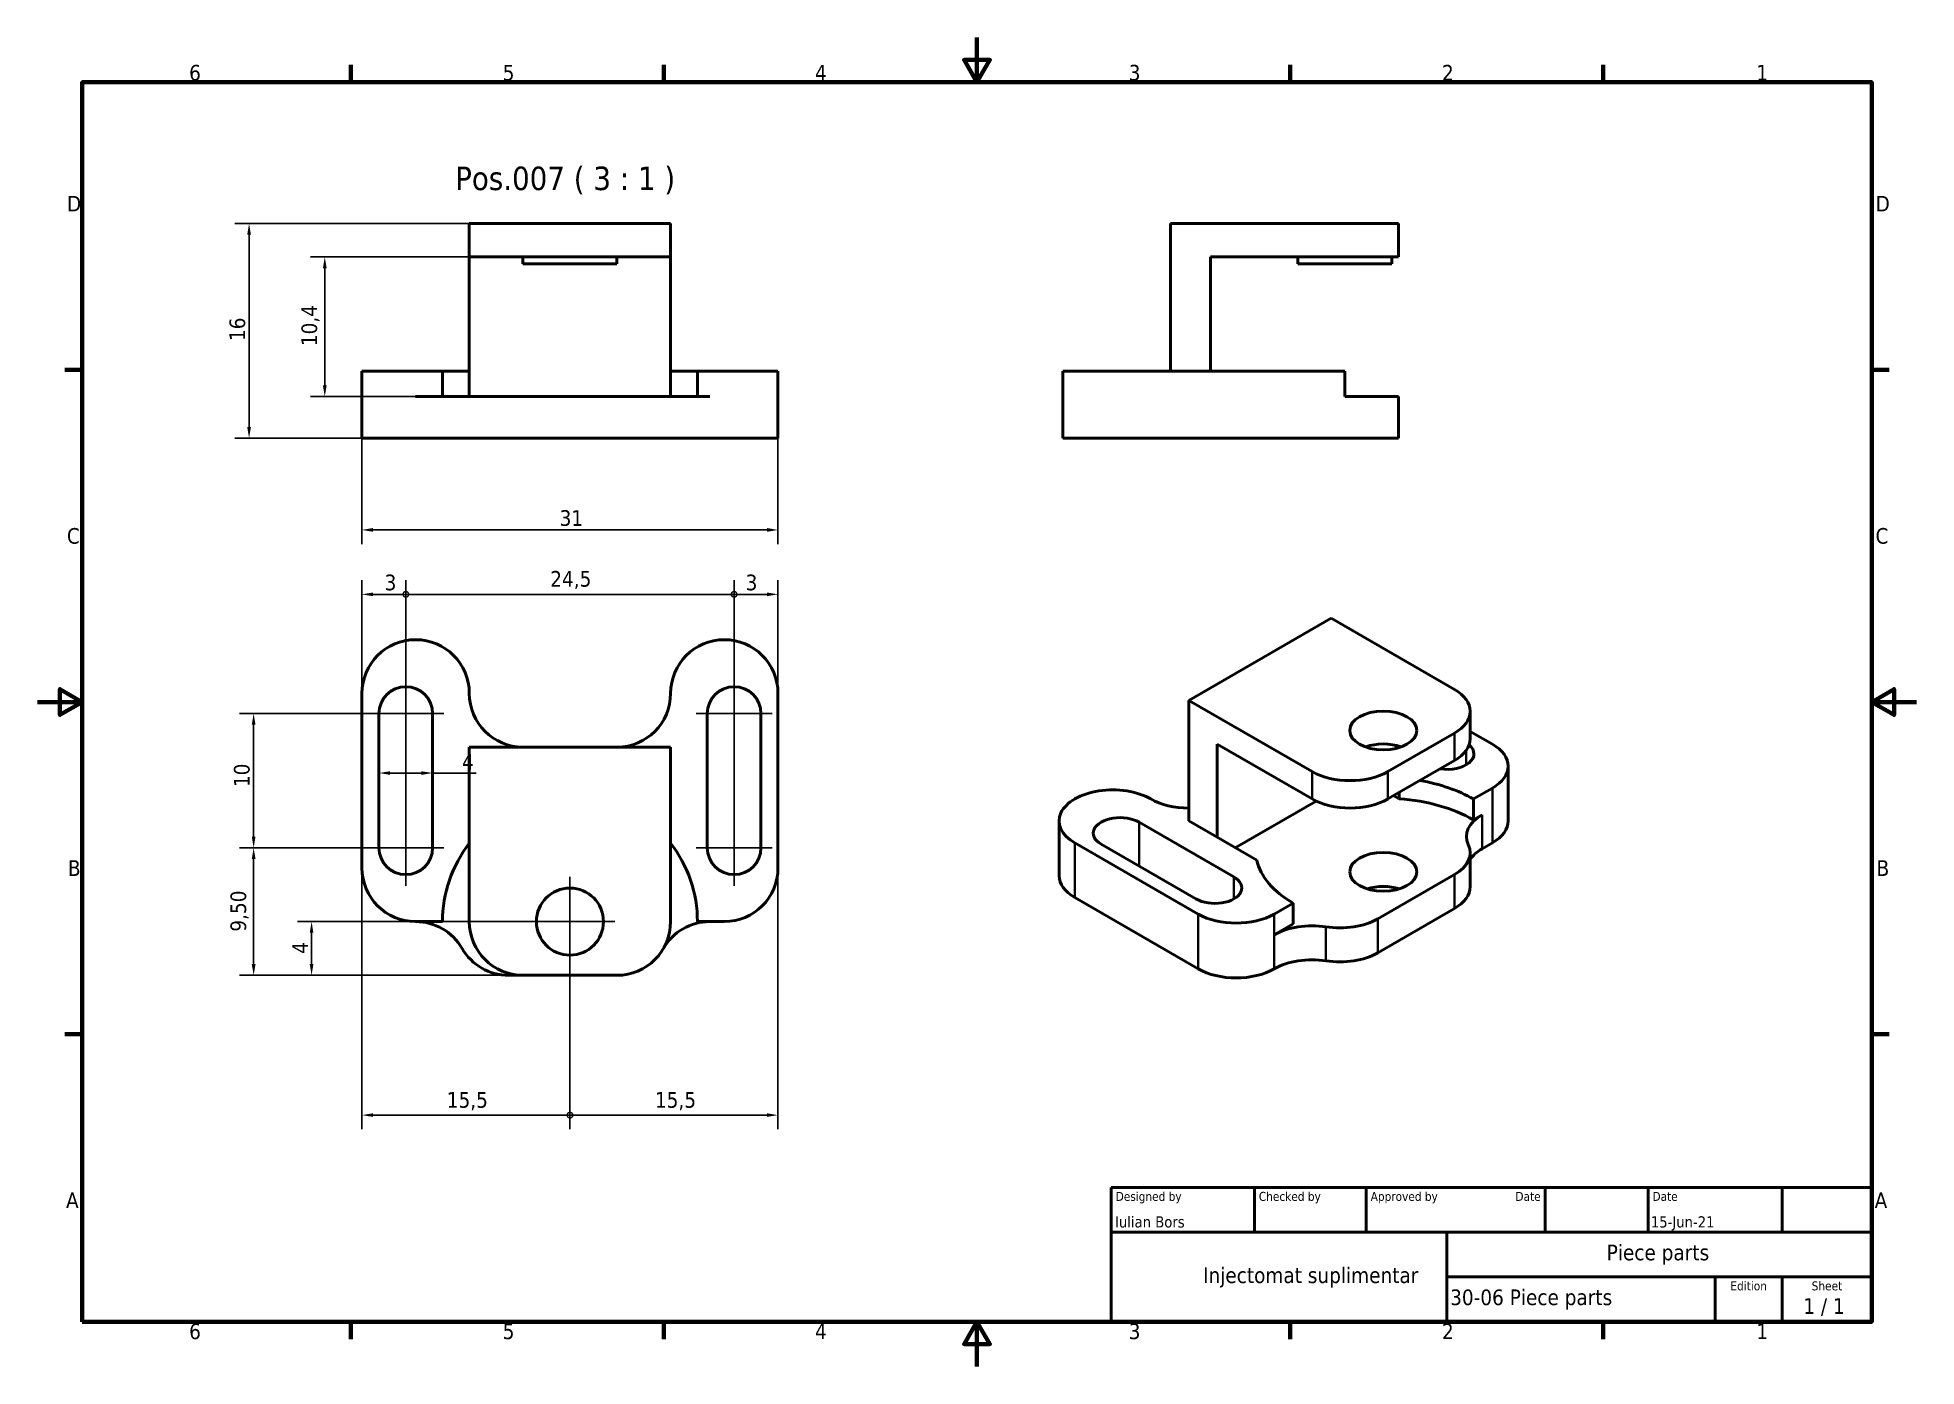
# Model space of a CAD drawing. Header units: millimetres. Extents: x 0 to 140, y 0 to 99.
import ezdxf
from ezdxf.enums import TextEntityAlignment as Align

# ---------------------------------------------------------------- set-up
doc = ezdxf.new("R2010")
doc.units = ezdxf.units.MM
doc.header["$LTSCALE"] = 0.333333
for name, color, linetype, lineweight in [('Border (ISO)', 7, 'Continuous', 70), ('Center Mark (ISO)', 7, 'Continuous', 25), ('Dimension (ISO)', 7, 'Continuous', 25), ('Symbol (ISO)', 7, 'Continuous', 25), ('Title (ISO)', 7, 'Continuous', 50), ('Visible (ISO)', 7, 'Continuous', 50), ('Visible Narrow (ISO)', 7, 'Continuous', 35)]:
    doc.layers.add(name, color=color, linetype=linetype, lineweight=lineweight)
doc.styles.add('Label Text (ISO)', font='tahoma.ttf')
doc.styles.add('Note Text (ISO)', font='tahoma.ttf')
doc.styles.add('Text Style39', font='tahoma.ttf')
doc.styles.add('Text Style41', font='tahoma.ttf')
doc.dimstyles.new('Default (ISO)', dxfattribs={"dimscale": 0.333333, "dimtxt": 3.5, "dimasz": 2.5, "dimexe": 3.175, "dimexo": 0, "dimgap": 0.762, "dimtad": 1, "dimrnd": 1e-08, "dimzin": 0, "dimtxsty": 'Note Text (ISO)', "dimcen": 0.09, "dimdle": 10, "dimclrd": 256, "dimclre": 256, "dimclrt": 256, "dimazin": 0, "dimtfac": 1.001486, "dimtmove": 0, "dimatfit": 3, "dimfxl": 1, "dimtolj": 1, "dimtzin": 0, "dimlwd": -1, "dimlwe": -1, "dimarcsym": 0})

# ---------------------------------------------------------------- blocks, each defined once
blk = doc.blocks.new('Borders Default Border')
at = {"layer": 'Border (ISO)'}
for p, q in [((70, 287), (70, 290.9)), ((140, 287), (140, 290.9)), ((280, 287), (280, 290.9)), ((350, 287), (350, 290.9)), ((10, 222.75), (6.1, 222.75)), ((410, 222.75), (413.9, 222.75)), ((10, 74.25), (6.1, 74.25)), ((410, 74.25), (413.9, 74.25)), ((70, 10), (70, 6.1)), ((140, 10), (140, 6.1)), ((280, 10), (280, 6.1)), ((350, 10), (350, 6.1))]:
    blk.add_line(p, q, dxfattribs=at)
at = {"layer": 'Border (ISO)', "flags": 128}
for points in [[(210, 297), (210, 287), (207.11, 292), (212.89, 292), (210, 287)], [(10, 10), (10, 287), (410, 287), (410, 10), (10, 10)], [(0, 148.5), (10, 148.5), (5, 151.39), (5, 145.61), (10, 148.5)], [(420, 148.5), (410, 148.5), (415, 151.39), (415, 145.61), (410, 148.5)], [(210, 0), (210, 10), (207.11, 5), (212.89, 5), (210, 10)]]:
    blk.add_lwpolyline(points, dxfattribs=at)
at = {"layer": 'Border (ISO)', "char_height": 3.5, "attachment_point": 7, "style": 'Note Text (ISO)'}
for s, insert in [('6', (33.88, 287.33)), ('5', (103.98, 287.33)), ('4', (173.78, 287.4)), ('3', (243.91, 287.33)), ('2', (313.94, 287.4)), ('1', (384.21, 287.4)), ('D', (6.57, 258.13)), ('D', (410.87, 258.13)), ('C', (6.56, 183.81)), ('C', (410.86, 183.81)), ('B', (6.78, 109.63)), ('B', (411.08, 109.63)), ('A', (6.36, 35.38)), ('A', (410.66, 35.38)), ('6', (33.88, 6.03)), ('5', (103.98, 6.03)), ('4', (173.78, 6.1)), ('3', (243.91, 6.03)), ('2', (313.94, 6.1)), ('1', (384.21, 6.1))]:
    blk.add_mtext(s, dxfattribs=dict(at, insert=insert))
blk = doc.blocks.new('Title Blocks I.A.B')
at = {"layer": 'Title (ISO)'}
for p, q in [((270.07, 130), (100.07, 130)), ((100.07, 130), (100.07, 100)), ((132.07, 120), (132.07, 130)), ((157.07, 120), (157.07, 130)), ((197.07, 120), (197.07, 130)), ((220.07, 120), (220.07, 130)), ((250.07, 120), (250.07, 130)), ((270.07, 100), (270.07, 130)), ((100.07, 120), (270.07, 120)), ((175.07, 120), (175.07, 100)), ((270.07, 110), (175.07, 110)), ((235.07, 100), (235.07, 110)), ((250.07, 100), (250.07, 110)), ((100.07, 100), (270.07, 100))]:
    blk.add_line(p, q, dxfattribs=at)
at = {"layer": 'Title (ISO)', "style": 'Text Style41'}
for s, p in [('Designed by', (101.07, 129)), ('Checked by', (133.07, 129)), ('Approved by', (158.07, 129)), ('Date', (221.07, 129))]:
    blk.add_text(s, height=2, dxfattribs=at).set_placement(p, align=Align.TOP_LEFT)
blk.add_text('Date', height=2, dxfattribs=at).set_placement((196.07, 129), align=Align.TOP_RIGHT)
for s, p in [('Edition', (242.57, 109)), ('Sheet', (260.07, 109))]:
    blk.add_text(s, height=2, dxfattribs=at).set_placement(p, align=Align.TOP_CENTER)
at = {"layer": 'Title (ISO)', "style": 'Note Text (ISO)'}
blk.add_text('1 / 1 ', height=3.5, dxfattribs=at).set_placement((260.07, 103.5), align=Align.MIDDLE_CENTER)
at = {"layer": 'Title (ISO)'}
for tag, p, height, style in [('AUTHOR_001', (100.92, 121.05), 2.5, 'Text Style39'), ('CREATION_DATE_001', (220.69, 121.05), 2.5, 'Text Style39'), ('TITLE_001', (210.83, 113.72), 3.5, 'Note Text (ISO)'), ('COMPANY_001', (102.23, 108.63), 3.5, 'Note Text (ISO)'), ('PART_NUMBER_001', (175.84, 103.7), 3.5, 'Note Text (ISO)')]:
    blk.add_attdef(tag, p, '', height=height, dxfattribs=dict(at, style=style))
at = {"layer": 'Title (ISO)', "style": 'Text Style39'}
for tag, p in [('CHECKED_BY', (133.07, 121)), ('ENG_APPROVED_BY', (158.07, 121))]:
    blk.add_attdef(tag, text='', height=2.5, dxfattribs=at).set_placement(p, align=Align.BOTTOM_LEFT)
blk.add_attdef('ENG_APPROVAL_DATE', text='', height=2.5, dxfattribs=at).set_placement((196.07, 121), align=Align.BOTTOM_RIGHT)
at = {"layer": 'Title (ISO)', "style": 'Note Text (ISO)'}
blk.add_attdef('REVISION_NUMBER', text='', height=3.5, dxfattribs=at).set_placement((242.57, 103.5), align=Align.MIDDLE_CENTER)
blk = doc.blocks.new('*D6')
at = {"layer": 'Defpoints', "color": 0, "transparency": 16777216}
for p in [(24.17, 69.16), (55.17, 69.16), (55.17, 62.32)]:
    blk.add_point(p, dxfattribs=at)
at = {"layer": 'Dimension (ISO)', "transparency": 16777216}
for p, q in [((24.17, 69.16), (24.17, 61.26)), ((55.17, 69.16), (55.17, 61.26)), ((25, 62.32), (54.34, 62.32))]:
    blk.add_line(p, q, dxfattribs=at)
for points in [[(25, 62.46), (25, 62.18), (24.17, 62.32)], [(54.34, 62.46), (54.34, 62.18), (55.17, 62.32)]]:
    blk.add_solid(points, dxfattribs=at)
at = {"layer": 'Dimension (ISO)', "transparency": 16777216, "insert": (38.9, 63.79), "char_height": 1.167, "attachment_point": 1, "style": 'Note Text (ISO)'}
blk.add_mtext('\\A1;31', dxfattribs=at)
blk = doc.blocks.new('*D7')
at = {"layer": 'Defpoints', "color": 0, "transparency": 16777216}
for p in [(15.76, 85.16), (36.17, 85.16), (35.1, 69.16)]:
    blk.add_point(p, dxfattribs=at)
at = {"layer": 'Dimension (ISO)', "transparency": 16777216}
for p, q in [((36.17, 85.16), (14.71, 85.16)), ((15.76, 69.99), (15.76, 84.32)), ((35.1, 69.16), (14.71, 69.16))]:
    blk.add_line(p, q, dxfattribs=at)
for points in [[(15.62, 84.32), (15.9, 84.32), (15.76, 85.16)], [(15.62, 69.99), (15.9, 69.99), (15.76, 69.16)]]:
    blk.add_solid(points, dxfattribs=at)
at = {"layer": 'Dimension (ISO)', "transparency": 16777216, "insert": (14.3, 76.39), "char_height": 1.167, "attachment_point": 1, "rotation": 90, "style": 'Note Text (ISO)'}
blk.add_mtext('\\A1;16', dxfattribs=at)
blk = doc.blocks.new('*D8')
at = {"layer": 'Defpoints', "color": 0, "transparency": 16777216}
for p in [(36.17, 82.66), (21.4, 72.26), (35.1, 72.26)]:
    blk.add_point(p, dxfattribs=at)
at = {"layer": 'Dimension (ISO)', "transparency": 16777216}
for p, q in [((36.17, 82.66), (20.34, 82.66)), ((21.4, 81.82), (21.4, 73.09)), ((35.1, 72.26), (20.34, 72.26))]:
    blk.add_line(p, q, dxfattribs=at)
for points in [[(21.26, 81.82), (21.54, 81.82), (21.4, 82.66)], [(21.26, 73.09), (21.54, 73.09), (21.4, 72.26)]]:
    blk.add_solid(points, dxfattribs=at)
at = {"layer": 'Dimension (ISO)', "transparency": 16777216, "insert": (19.66, 76.01), "char_height": 1.167, "attachment_point": 1, "rotation": 90, "style": 'Note Text (ISO)'}
blk.add_mtext('\\A1;10,4', dxfattribs=at)
blk = doc.blocks.new('_DotSmall')
at = {"color": 0, "linetype": 'ByBlock', "const_width": 0.5}
blk.add_lwpolyline([(-0.0625, 0, 1), (0.0625, 0, 1)], format="xyb", close=True, dxfattribs=at)
blk = doc.blocks.new('*D9')
at = {"layer": 'Defpoints', "color": 0, "transparency": 16777216}
for p in [(24.17, 37.14), (39.67, 29.81), (39.67, 18.72)]:
    blk.add_point(p, dxfattribs=at)
at = {"layer": 'Dimension (ISO)', "transparency": 16777216}
for p, q in [((24.17, 37.14), (24.17, 17.67)), ((39.67, 29.81), (39.67, 17.67)), ((25, 18.72), (39.67, 18.72))]:
    blk.add_line(p, q, dxfattribs=at)
blk.add_solid([(25, 18.86), (25, 18.59), (24.17, 18.72)], dxfattribs=at)
at = {"layer": 'Dimension (ISO)', "transparency": 16777216, "xscale": 0.8333333333333333, "yscale": 0.8333333333333333, "zscale": 0.8333333333333333}
blk.add_blockref('_DotSmall', (39.67, 18.72), dxfattribs=at)
at = {"layer": 'Dimension (ISO)', "transparency": 16777216, "insert": (30.49, 20.44), "char_height": 1.167, "attachment_point": 1, "style": 'Note Text (ISO)'}
blk.add_mtext('\\A1;15,5', dxfattribs=at)
blk = doc.blocks.new('*D11')
at = {"layer": 'Defpoints', "color": 0, "transparency": 16777216}
for p in [(55.17, 37.14), (39.67, 29.81), (55.17, 18.72)]:
    blk.add_point(p, dxfattribs=at)
at = {"layer": 'Dimension (ISO)', "transparency": 16777216}
for p, q in [((55.17, 37.14), (55.17, 17.67)), ((39.67, 29.81), (39.67, 17.67)), ((39.67, 18.72), (54.34, 18.72))]:
    blk.add_line(p, q, dxfattribs=at)
blk.add_solid([(54.34, 18.86), (54.34, 18.59), (55.17, 18.72)], dxfattribs=at)
at = {"layer": 'Dimension (ISO)', "transparency": 16777216, "xscale": 0.8333333333333333, "yscale": 0.8333333333333333, "zscale": 0.8333333333333333, "rotation": 180}
blk.add_blockref('_DotSmall', (39.67, 18.72), dxfattribs=at)
at = {"layer": 'Dimension (ISO)', "transparency": 16777216, "insert": (46, 20.44), "char_height": 1.167, "attachment_point": 1, "style": 'Note Text (ISO)'}
blk.add_mtext('\\A1;15,5', dxfattribs=at)
blk = doc.blocks.new('*D12')
at = {"layer": 'Defpoints', "color": 0, "transparency": 16777216}
for p in [(20.42, 33.14), (36.34, 33.14), (36.17, 29.14)]:
    blk.add_point(p, dxfattribs=at)
at = {"layer": 'Dimension (ISO)', "transparency": 16777216}
for p, q in [((36.34, 33.14), (19.36, 33.14)), ((20.42, 29.97), (20.42, 32.31)), ((36.17, 29.14), (19.36, 29.14))]:
    blk.add_line(p, q, dxfattribs=at)
for points in [[(20.28, 32.31), (20.55, 32.31), (20.42, 33.14)], [(20.28, 29.97), (20.55, 29.97), (20.42, 29.14)]]:
    blk.add_solid(points, dxfattribs=at)
at = {"layer": 'Dimension (ISO)', "transparency": 16777216, "insert": (18.99, 30.74), "char_height": 1.167, "attachment_point": 1, "rotation": 90, "style": 'Note Text (ISO)'}
blk.add_mtext('\\A1;4', dxfattribs=at)
blk = doc.blocks.new('*D13')
at = {"layer": 'Defpoints', "color": 0, "transparency": 16777216}
for p in [(29.44, 48.64), (25.44, 43.64), (29.44, 44.21)]:
    blk.add_point(p, dxfattribs=at)
at = {"layer": 'Dimension (ISO)', "transparency": 16777216}
for p, q in [((26.27, 44.21), (28.6, 44.21)), ((29.44, 44.21), (32.69, 44.21))]:
    blk.add_line(p, q, dxfattribs=at)
for points in [[(26.27, 44.34), (26.27, 44.07), (25.44, 44.21)], [(28.6, 44.34), (28.6, 44.07), (29.44, 44.21)]]:
    blk.add_solid(points, dxfattribs=at)
at = {"layer": 'Dimension (ISO)', "transparency": 16777216, "insert": (31.63, 45.63), "char_height": 1.167, "attachment_point": 1, "style": 'Note Text (ISO)'}
blk.add_mtext('\\A1;4', dxfattribs=at)
blk = doc.blocks.new('*D14')
at = {"layer": 'Defpoints', "color": 0, "transparency": 16777216}
for p in [(24.6, 48.64), (16.1, 38.64), (24.6, 38.64)]:
    blk.add_point(p, dxfattribs=at)
at = {"layer": 'Dimension (ISO)', "transparency": 16777216}
for p, q in [((24.6, 48.64), (15.04, 48.64)), ((16.1, 47.81), (16.1, 39.47)), ((24.6, 38.64), (15.04, 38.64))]:
    blk.add_line(p, q, dxfattribs=at)
for points in [[(15.96, 47.81), (16.24, 47.81), (16.1, 48.64)], [(15.96, 39.47), (16.24, 39.47), (16.1, 38.64)]]:
    blk.add_solid(points, dxfattribs=at)
at = {"layer": 'Dimension (ISO)', "transparency": 16777216, "insert": (14.63, 43.16), "char_height": 1.167, "attachment_point": 1, "rotation": 90, "style": 'Note Text (ISO)'}
blk.add_mtext('\\A1;10', dxfattribs=at)
blk = doc.blocks.new('*D15')
at = {"layer": 'Defpoints', "color": 0, "transparency": 16777216}
for p in [(16.1, 38.64), (27.44, 38.64), (36.17, 29.14)]:
    blk.add_point(p, dxfattribs=at)
at = {"layer": 'Dimension (ISO)', "transparency": 16777216}
for p, q in [((27.44, 38.64), (15.04, 38.64)), ((16.1, 29.97), (16.1, 37.81)), ((36.17, 29.14), (15.04, 29.14))]:
    blk.add_line(p, q, dxfattribs=at)
for points in [[(15.96, 37.81), (16.24, 37.81), (16.1, 38.64)], [(15.96, 29.97), (16.24, 29.97), (16.1, 29.14)]]:
    blk.add_solid(points, dxfattribs=at)
at = {"layer": 'Dimension (ISO)', "transparency": 16777216, "insert": (14.37, 32.39), "char_height": 1.167, "attachment_point": 1, "rotation": 90, "style": 'Note Text (ISO)'}
blk.add_mtext('\\A1;9,50', dxfattribs=at)
blk = doc.blocks.new('*D16')
at = {"layer": 'Defpoints', "color": 0, "transparency": 16777216}
for p in [(27.44, 57.52), (24.17, 50.14), (27.44, 38.64)]:
    blk.add_point(p, dxfattribs=at)
at = {"layer": 'Dimension (ISO)', "transparency": 16777216}
for p, q in [((24.17, 50.14), (24.17, 58.58)), ((25, 57.52), (27.44, 57.52)), ((27.44, 38.64), (27.44, 58.58))]:
    blk.add_line(p, q, dxfattribs=at)
blk.add_solid([(25, 57.66), (25, 57.38), (24.17, 57.52)], dxfattribs=at)
at = {"layer": 'Dimension (ISO)', "transparency": 16777216, "xscale": 0.8333333333333333, "yscale": 0.8333333333333333, "zscale": 0.8333333333333333}
blk.add_blockref('_DotSmall', (27.44, 57.52), dxfattribs=at)
at = {"layer": 'Dimension (ISO)', "transparency": 16777216, "insert": (25.86, 58.99), "char_height": 1.167, "attachment_point": 1, "style": 'Note Text (ISO)'}
blk.add_mtext('\\A1;3', dxfattribs=at)
blk = doc.blocks.new('*D17')
at = {"layer": 'Defpoints', "color": 0, "transparency": 16777216}
for p in [(51.9, 57.52), (51.9, 40.31), (27.44, 38.64)]:
    blk.add_point(p, dxfattribs=at)
at = {"layer": 'Dimension (ISO)', "transparency": 16777216}
for p, q in [((27.44, 38.64), (27.44, 58.58)), ((27.44, 57.52), (51.9, 57.52)), ((51.9, 40.31), (51.9, 58.58))]:
    blk.add_line(p, q, dxfattribs=at)
at = {"layer": 'Dimension (ISO)', "transparency": 16777216, "xscale": 0.8333333333333333, "yscale": 0.8333333333333333, "zscale": 0.8333333333333333, "rotation": 180}
blk.add_blockref('_DotSmall', (27.44, 57.52), dxfattribs=at)
at = {"layer": 'Dimension (ISO)', "transparency": 16777216, "xscale": 0.8333333333333333, "yscale": 0.8333333333333333, "zscale": 0.8333333333333333}
blk.add_blockref('_DotSmall', (51.9, 57.52), dxfattribs=at)
at = {"layer": 'Dimension (ISO)', "transparency": 16777216, "insert": (38.2, 59.26), "char_height": 1.167, "attachment_point": 1, "style": 'Note Text (ISO)'}
blk.add_mtext('\\A1;24,5', dxfattribs=at)
blk = doc.blocks.new('*D18')
at = {"layer": 'Defpoints', "color": 0, "transparency": 16777216}
for p in [(55.17, 57.52), (55.17, 50.14), (51.9, 40.31)]:
    blk.add_point(p, dxfattribs=at)
at = {"layer": 'Dimension (ISO)', "transparency": 16777216}
for p, q in [((51.9, 40.31), (51.9, 58.58)), ((51.9, 57.52), (54.34, 57.52)), ((55.17, 50.14), (55.17, 58.58))]:
    blk.add_line(p, q, dxfattribs=at)
blk.add_solid([(54.34, 57.66), (54.34, 57.38), (55.17, 57.52)], dxfattribs=at)
at = {"layer": 'Dimension (ISO)', "transparency": 16777216, "xscale": 0.8333333333333333, "yscale": 0.8333333333333333, "zscale": 0.8333333333333333, "rotation": 180}
blk.add_blockref('_DotSmall', (51.9, 57.52), dxfattribs=at)
at = {"layer": 'Dimension (ISO)', "transparency": 16777216, "insert": (52.76, 58.99), "char_height": 1.167, "attachment_point": 1, "style": 'Note Text (ISO)'}
blk.add_mtext('\\A1;3', dxfattribs=at)

msp = doc.modelspace()

# ---------------------------------------------------------------- linework, layer by layer
at = {"layer": 'Center Mark (ISO)', "linetype": 'Continuous'}
for p, q in [((27.436, 51.474), (27.436, 46.974)), ((51.902, 51.474), (51.902, 46.974)), ((30.269, 48.64), (24.602, 48.64)), ((54.735, 48.64), (49.068, 48.64)), ((27.436, 40.307), (27.436, 35.807)), ((51.902, 40.307), (51.902, 35.807)), ((30.269, 38.64), (24.602, 38.64)), ((54.735, 38.64), (49.068, 38.64)), ((39.669, 36.474), (39.669, 29.807)), ((43.002, 33.14), (36.335, 33.14))]:
    msp.add_line(p, q, dxfattribs=at)
at = {"layer": 'Visible (ISO)'}
for p, q in [((32.169, 85.155), (36.169, 85.155)), ((32.169, 85.155), (32.169, 82.655)), ((43.169, 85.155), (36.169, 85.155)), ((43.169, 85.155), (47.169, 85.155)), ((47.169, 82.655), (47.169, 85.155)), ((84.408, 85.155), (84.408, 74.155)), ((84.408, 85.155), (97.408, 85.155)), ((97.408, 85.155), (101.408, 85.155)), ((101.408, 82.655), (101.408, 85.155)), ((36.169, 82.655), (32.169, 82.655)), ((32.169, 74.155), (32.169, 82.655)), ((36.169, 82.655), (43.169, 82.655)), ((36.169, 82.655), (36.169, 82.155)), ((47.169, 82.655), (43.169, 82.655)), ((43.169, 82.655), (43.169, 82.155)), ((47.169, 82.655), (47.169, 74.155)), ((87.408, 82.655), (97.408, 82.655)), ((87.408, 74.155), (87.408, 82.655)), ((93.908, 82.655), (93.908, 82.155)), ((101.408, 82.655), (97.408, 82.655)), ((100.908, 82.655), (100.908, 82.155)), ((36.169, 82.155), (43.169, 82.155)), ((93.908, 82.155), (100.908, 82.155)), ((24.169, 74.155), (28.169, 74.155)), ((24.169, 74.155), (24.169, 69.155)), ((28.169, 74.155), (30.169, 74.155)), ((30.169, 74.155), (32.169, 74.155)), ((30.169, 72.255), (30.169, 74.155)), ((32.169, 74.155), (32.169, 72.255)), ((47.169, 72.255), (47.169, 74.155)), ((47.169, 74.155), (49.169, 74.155)), ((49.169, 74.155), (49.169, 72.255)), ((49.169, 74.155), (51.169, 74.155)), ((51.169, 74.155), (55.169, 74.155)), ((55.169, 69.155), (55.169, 74.155)), ((76.408, 74.155), (80.408, 74.155)), ((76.408, 74.155), (76.408, 69.155)), ((80.408, 74.155), (93.408, 74.155)), ((93.408, 74.155), (97.408, 74.155)), ((97.408, 72.255), (97.408, 74.155)), ((31.633, 72.255), (28.169, 72.255)), ((31.633, 72.255), (35.097, 72.255)), ((43.169, 72.255), (35.097, 72.255)), ((43.169, 72.255), (46.633, 72.255)), ((50.097, 72.255), (46.633, 72.255)), ((99.408, 72.255), (97.408, 72.255)), ((99.408, 72.255), (101.408, 72.255)), ((101.408, 69.155), (101.408, 72.255)), ((28.169, 69.155), (24.169, 69.155)), ((28.169, 69.155), (31.633, 69.155)), ((35.097, 69.155), (31.633, 69.155)), ((35.097, 69.155), (43.169, 69.155)), ((46.633, 69.155), (43.169, 69.155)), ((46.633, 69.155), (50.097, 69.155)), ((51.169, 69.155), (50.097, 69.155)), ((55.169, 69.155), (51.169, 69.155)), ((80.408, 69.155), (76.408, 69.155)), ((80.408, 69.155), (93.408, 69.155)), ((97.408, 69.155), (93.408, 69.155)), ((97.408, 69.155), (99.408, 69.155)), ((101.408, 69.155), (99.408, 69.155)), ((96.382, 55.747), (85.776, 49.624)), ((96.382, 55.747), (105.575, 50.44)), ((24.169, 50.14), (24.169, 37.14)), ((55.169, 37.14), (55.169, 50.14)), ((85.776, 49.624), (85.776, 40.642)), ((85.776, 49.624), (94.968, 44.317)), ((25.436, 38.64), (25.436, 48.64)), ((29.436, 48.64), (29.436, 38.64)), ((49.902, 38.64), (49.902, 48.64)), ((53.902, 48.64), (53.902, 38.64)), ((106.746, 46.766), (106.746, 48.807)), ((87.897, 46.358), (94.968, 42.275)), ((87.897, 39.418), (87.897, 46.358)), ((105.575, 47.174), (100.625, 44.317)), ((101.412, 46.094), (101.056, 46.299)), ((108.403, 46.358), (106.746, 47.314)), ((47.169, 46.14), (32.169, 46.14)), ((32.169, 46.14), (32.169, 33.14)), ((47.169, 46.14), (47.169, 33.14)), ((100.625, 42.275), (105.575, 45.133)), ((109.575, 44.725), (109.575, 40.642)), ((95.265, 42.12), (89.241, 38.642)), ((101.452, 42.288), (101.049, 42.52)), ((101.452, 42.288), (101.452, 42.753)), ((106.989, 42.275), (108.403, 43.092)), ((106.989, 42.275), (106.989, 40.724)), ((76.119, 40.642), (76.119, 36.56)), ((85.776, 40.642), (87.897, 39.418)), ((106.989, 40.724), (107.645, 41.103)), ((82.075, 40.547), (89.146, 36.465)), ((87.897, 39.418), (90.845, 37.716)), ((77.29, 39.009), (86.483, 33.702)), ((86.318, 34.832), (79.247, 38.914)), ((106.746, 35.743), (106.746, 38.274)), ((108.403, 39.009), (107.645, 38.572)), ((105.575, 36.641), (99.867, 33.346)), ((77.29, 34.927), (86.483, 29.62)), ((92.14, 33.702), (93.554, 34.519)), ((93.554, 32.967), (93.554, 34.519)), ((99.867, 30.815), (105.575, 34.11)), ((28.169, 33.14), (30.169, 33.14)), ((49.169, 33.14), (51.169, 33.14)), ((92.14, 32.151), (93.554, 32.967)), ((36.169, 29.14), (35.097, 29.14)), ((43.169, 29.14), (36.169, 29.14))]:
    msp.add_line(p, q, dxfattribs=at)
msp.add_circle((39.669, 33.14), 2.5, dxfattribs=at)
for centre, radius, start, end in [((28.169, 50.14), 4, 0, 180), ((51.169, 50.14), 4, 0, 180), ((27.436, 48.64), 2, 0, 180), ((51.902, 48.64), 2, 0, 180), ((36.169, 50.14), 4, 180, 270), ((43.169, 50.14), 4, 270, 0), ((27.436, 38.64), 2, 180, 0), ((39.669, 33.14), 9.5, 142.13635, 180), ((39.669, 33.14), 9.5, 0, 37.86365), ((51.902, 38.64), 2, 180, 0), ((28.169, 37.14), 4, 180, 270), ((51.169, 37.14), 4, 270, 0), ((28.169, 29.14), 4, 30, 90), ((36.169, 33.14), 4, 180, 270), ((43.169, 33.14), 4, 270, 0), ((50.097, 29.14), 4, 90, 150), ((35.097, 33.14), 4, 210, 270)]:
    msp.add_arc(centre, radius, start, end, dxfattribs=at)
for centre, major_axis, start_param, end_param in [((102.746, 48.807), (4, 0), 5.4977871, 7.0685835), ((100.271, 44.929), (-2.5, 0), 4.1547902, 5.2699878), ((105.032, 45.636), (2, 0), 4.4505896, 6.8988681), ((102.746, 46.766), (4, 0), 5.4977871, 6.2831853), ((105.575, 44.725), (4, 0), 5.4977871, 7.0685835), ((97.797, 45.95), (-4, 0), 0.7853982, 2.3561945), ((100.271, 38.397), (9.5, 0), 0.7853982, 1.2788676), ((80.119, 40.642), (-4, 0), 3.9269908, 7.0685835), ((85.776, 43.908), (4, 0), 3.9269908, 4.712389), ((97.797, 43.908), (4, 0), 3.9269908, 5.4977871), ((100.271, 36.846), (-9.5, 0), 3.9269908, 4.5878361), ((80.661, 39.731), (-2, 0), 3.9269908, 7.0685835), ((110.474, 39.47), (-4, 0), 5.4977871, 6.5449847), ((105.575, 40.642), (4, 0), 5.4977871, 6.2831853), ((102.746, 38.274), (4, 0), 5.4977871, 6.5449847), ((110.474, 36.939), (-4, 0), 5.4977871, 5.9118721), ((80.119, 36.56), (-4, 0), 0, 0.7853982), ((87.732, 35.648), (2, 0), 3.9269908, 7.0685835), ((100.271, 38.397), (-9.5, 0), 0.1245529, 0.7853982), ((100.271, 34.314), (-2.5, 0), 4.2107849, 5.213993), ((102.746, 35.743), (4, 0), 5.4977871, 6.2831853), ((89.311, 35.335), (-4, 0), 0.7853982, 2.3561945), ((94.968, 30.518), (-4, 0), 4.4505896, 5.4977871), ((97.039, 34.979), (-4, 0), 1.3089969, 2.3561945), ((97.039, 32.448), (4, 0), 4.4505896, 5.4977871), ((89.311, 31.253), (4, 0), 3.9269908, 5.4977871), ((94.968, 27.987), (4, 0), 1.3089969, 2.3561945)]:
    msp.add_ellipse(centre, major_axis=major_axis, ratio=0.5773503, start_param=start_param, end_param=end_param, dxfattribs=at)
for centre, major_axis in [((100.271, 47.378), (2.5, 0)), ((100.271, 36.846), (-2.5, 0))]:
    msp.add_ellipse(centre, major_axis=major_axis, ratio=0.5773503, dxfattribs=at)
at = {"layer": 'Visible Narrow (ISO)'}
for p, q in [((105.575, 47.174), (105.575, 45.133)), ((106.447, 45.889), (106.447, 44.82)), ((94.968, 44.317), (94.968, 42.275)), ((100.625, 42.275), (100.625, 44.317)), ((108.403, 43.092), (108.403, 39.009)), ((107.645, 38.572), (107.645, 41.103)), ((82.075, 40.547), (82.075, 37.281)), ((77.29, 34.927), (77.29, 39.009)), ((89.146, 36.465), (89.146, 34.832)), ((105.575, 36.641), (105.575, 34.11)), ((86.483, 33.702), (86.483, 29.62)), ((92.14, 32.151), (92.14, 33.702)), ((96.003, 32.748), (96.003, 30.217)), ((99.867, 30.815), (99.867, 33.346)), ((92.14, 32.151), (92.14, 29.62))]:
    msp.add_line(p, q, dxfattribs=at)

# ---------------------------------------------------------------- block references
at = {"xscale": 0.3333333333333333, "yscale": 0.3333333333333333, "zscale": 0.3333333333333333}
msp.add_blockref('Borders Default Border', (0, 0), dxfattribs=at)
msp.add_blockref('Title Blocks I.A.B', (46.643, -30), dxfattribs=at).add_auto_attribs({'TITLE_001': 'Piece parts', 'PART_NUMBER_001': '30-06 Piece parts', 'COMPANY_001': '              Injectomat suplimentar', 'AUTHOR_001': 'Iulian Bors', 'CREATION_DATE_001': '15-Jun-21'})

# ---------------------------------------------------------------- texts
at = {"layer": 'Symbol (ISO)', "insert": (31.116, 87.322), "char_height": 1.75, "attachment_point": 7, "style": 'Label Text (ISO)'}
msp.add_mtext('Pos.007 ( 3 : 1 )', dxfattribs=at)

# ---------------------------------------------------------------- dimensions: what is measured, and where the dimension line sits
at = {"layer": 'Dimension (ISO)'}
for base, p1, p2, angle, override, picture, middle in [((15.763, 85.155), (35.097, 69.155), (36.169, 85.155), 270, {"dimgap": 0.762, "dimdec": 0, "dimtol": 0, "dimlim": 0, "dimtp": 0, "dimtm": 0, "dimtdec": 2, "dimtofl": 0, "dimatfit": 1}, '*D7', (15.763, 77.155)), ((21.398, 72.255), (36.169, 82.655), (35.097, 72.255), 270, {"dimgap": 0.762, "dimdec": 1, "dimtol": 0, "dimlim": 0, "dimtp": 0, "dimtm": 0, "dimtdec": 2, "dimtofl": 0, "dimatfit": 1}, '*D8', (21.398, 77.455)), ((55.169, 62.322), (24.169, 69.155), (55.169, 69.155), 180, {"dimgap": 0.762, "dimdec": 0, "dimtol": 0, "dimlim": 0, "dimtp": 0, "dimtm": 0, "dimtdec": 2, "dimtofl": 0, "dimatfit": 1}, '*D6', (39.669, 62.322)), ((27.436, 57.523), (24.169, 50.14), (27.436, 38.64), 180, {"dimgap": 0.762, "dimdec": 0, "dimblk2": 'DotSmall', "dimsah": 1, "dimdle": 0, "dimtol": 0, "dimlim": 0, "dimtp": 0, "dimtm": 0, "dimtdec": 2, "dimtofl": 0, "dimatfit": 1}, '*D16', (26.219, 57.523)), ((51.902, 57.523), (27.436, 38.64), (51.902, 40.307), 180, {"dimgap": 0.762, "dimdec": 1, "dimblk1": 'DotSmall', "dimblk2": 'DotSmall', "dimsah": 1, "dimdle": 0, "dimtol": 0, "dimlim": 0, "dimtp": 0, "dimtm": 0, "dimtdec": 2, "dimtofl": 0, "dimatfit": 1}, '*D17', (39.672, 57.523)), ((55.169, 57.523), (51.902, 40.307), (55.169, 50.14), 180, {"dimgap": 0.762, "dimdec": 0, "dimblk1": 'DotSmall', "dimsah": 1, "dimdle": 0, "dimtol": 0, "dimlim": 0, "dimtp": 0, "dimtm": 0, "dimtdec": 2, "dimtofl": 0, "dimatfit": 1}, '*D18', (53.118, 57.523)), ((16.097, 38.64), (24.602, 48.64), (24.602, 38.64), 90, {"dimgap": 0.762, "dimdec": 0, "dimtol": 0, "dimlim": 0, "dimtp": 0, "dimtm": 0, "dimtdec": 2, "dimtofl": 0, "dimatfit": 1}, '*D14', (16.097, 43.92)), ((29.436, 44.206), (25.436, 43.64), (29.436, 48.64), 180, {"dimgap": 0.762, "dimdec": 0, "dimse1": 1, "dimse2": 1, "dimtol": 0, "dimlim": 0, "dimtp": 0, "dimtm": 0, "dimtdec": 2, "dimtofl": 0, "dimatfit": 2}, '*D13', (32.032, 44.206)), ((16.102, 38.64), (36.169, 29.14), (27.436, 38.64), 90, {"dimgap": 0.762, "dimdec": 2, "dimtol": 0, "dimlim": 0, "dimtp": 0, "dimtm": 0, "dimtdec": 2, "dimtofl": 0, "dimatfit": 1}, '*D15', (16.102, 33.89)), ((39.669, 18.724), (24.169, 37.14), (39.669, 29.807), 180, {"dimgap": 0.762, "dimdec": 1, "dimblk2": 'DotSmall', "dimsah": 1, "dimdle": 0, "dimtol": 0, "dimlim": 0, "dimtp": 0, "dimtm": 0, "dimtdec": 2, "dimtofl": 0, "dimatfit": 1}, '*D9', (31.915, 18.724)), ((55.169, 18.724), (39.669, 29.807), (55.169, 37.14), 180, {"dimgap": 0.762, "dimdec": 1, "dimblk1": 'DotSmall', "dimsah": 1, "dimdle": 0, "dimtol": 0, "dimlim": 0, "dimtp": 0, "dimtm": 0, "dimtdec": 2, "dimtofl": 0, "dimatfit": 1}, '*D11', (47.422, 18.724)), ((20.415, 33.14), (36.169, 29.14), (36.335, 33.14), 90, {"dimgap": 0.762, "dimdec": 0, "dimtol": 0, "dimlim": 0, "dimtp": 0, "dimtm": 0, "dimtdec": 2, "dimtofl": 0, "dimatfit": 1}, '*D12', (20.415, 31.14))]:
    dim = msp.add_linear_dim(base=base, p1=p1, p2=p2, angle=angle, dimstyle='Default (ISO)', override=override, dxfattribs=at)
    dim.commit()
    dim.dimension.update_dxf_attribs({"geometry": picture, "text_midpoint": middle, "dimtype": 160})

doc.saveas('drawing.dxf')
